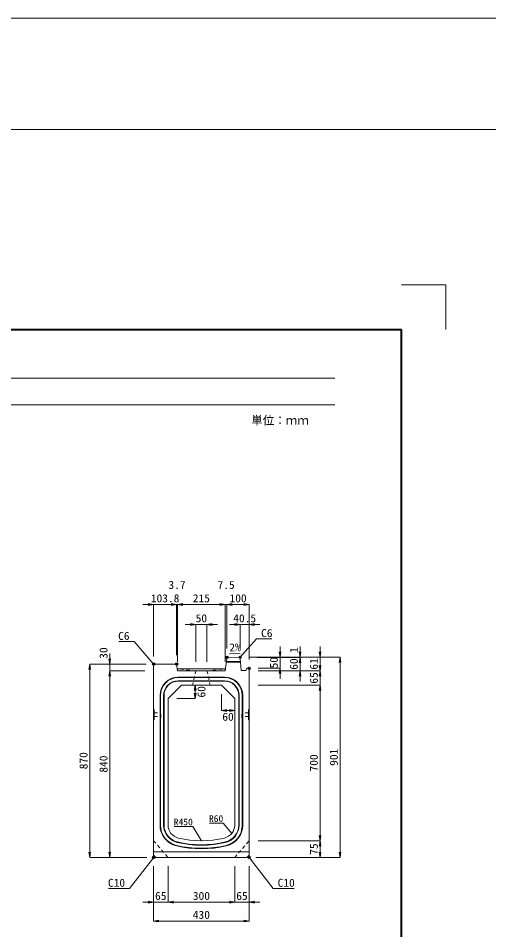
# Model space of a CAD drawing. Units: millimetres at full size, sheet at 1:20. Extents: x -1267 to 18002, y -8037 to 7143.
# Drawn here: x 6476 to 8593, y 3042 to 7143 of the extents above; entities that cross this region are included whole.
import ezdxf
from ezdxf.enums import TextEntityAlignment as Align

# ---------------------------------------------------------------- set-up
doc = ezdxf.new("R2010")
doc.units = ezdxf.units.MM
doc.header["$LTSCALE"] = 20
doc.header["$PDMODE"] = 32
doc.header["$PDSIZE"] = 10
doc.linetypes.add('USER1', pattern=[1.35, 0.75, -0.6])
for name, color, linetype, lineweight in [('0_2', 5, 'Continuous', 13), ('Defpoints_3', 1, 'Continuous', 13), ('インサート', 3, 'USER1', 9), ('図枠', 7, 'Continuous', 5), ('寸法線', 7, 'Continuous', 13), ('引出線', 4, 'Continuous', 13), ('排水孔', 30, 'USER1', 9), ('本体', 2, 'Continuous', 13), ('目地', 132, 'Continuous', 5)]:
    doc.layers.add(name, color=color, linetype=linetype, lineweight=lineweight)
doc.layers.add('作業エリア', color=11, linetype='Continuous')
doc.styles.add('ＭＳ ゴシック', font='')
doc.styles.add('ＭＳ 明朝', font='')
doc.styles.get('ＭＳ ゴシック').set_extended_font_data('MS Gothic')
doc.styles.get('ＭＳ 明朝').set_extended_font_data('MS Mincho')

# ---------------------------------------------------------------- blocks, each defined once
blk = doc.blocks.new('open_arrow')
at = {"color": 0, "linetype": 'Continuous', "lineweight": -2}
blk.add_lwpolyline([(7.5, 1.25), (0, 0), (7.5, -1.25)], dxfattribs=at)

msp = doc.modelspace()

# ---------------------------------------------------------------- linework, layer by layer
at = {"layer": '0_2'}
for p, q in [((-1267.22, 7143.28), (18001.66, 7143.28)), ((-1267.22, 6643.28), (18001.66, 6643.28))]:
    msp.add_line(p, q, dxfattribs=at)
at = {"layer": 'Defpoints_3'}
for p in [(8200, 5943.2), (8400, 5743.2)]:
    msp.add_line(p, (8400, 5943.2), dxfattribs=at)
at = {"layer": 'インサート'}
for p, q in [((7118.2, 4022.04), (7115.2, 4022.04)), ((7115.2, 4022.04), (7115.2, 3997.04)), ((7118.2, 3997.04), (7118.2, 4022.04)), ((7481.8, 4022.04), (7484.8, 4022.04)), ((7481.8, 3997.04), (7481.8, 4022.04)), ((7484.8, 4022.04), (7484.8, 3997.04)), ((7088.2, 4018.04), (7115.2, 4018.04)), ((7088.2, 4018.04), (7088.2, 4001.04)), ((7088.2, 4001.04), (7115.2, 4001.04)), ((7115.2, 3997.04), (7118.2, 3997.04)), ((7484.8, 3997.04), (7481.8, 3997.04)), ((7511.8, 4018.04), (7484.8, 4018.04)), ((7511.8, 4001.04), (7484.8, 4001.04)), ((7511.8, 4018.04), (7511.8, 4001.04))]:
    msp.add_line(p, q, dxfattribs=at)
at = {"layer": '作業エリア'}
for p in [(7415, 4267.54), (7474.5, 4268.73), (7085, 4237.54), (7188.75, 4237.54), (7515, 4218.73), (7085, 3367.54), (7515, 3367.54)]:
    msp.add_point(p, dxfattribs=at)
at = {"layer": '図枠', "lineweight": 40}
for p in [(400, 5743.2), (8200, 203.2)]:
    msp.add_line(p, (8200, 5743.2), dxfattribs=at)
at = {"layer": '図枠', "lineweight": 13}
for p, q in [((700, 5523.2), (7900, 5523.2)), ((700, 5403.2), (7900, 5403.2))]:
    msp.add_line(p, q, dxfattribs=at)
at = {"layer": '寸法線'}
for p, q in [((7037, 4505.47), (7188.75, 4505.47)), ((7085, 4271.54), (7085, 4505.47)), ((7140.75, 4505.47), (7240.5, 4505.47)), ((7188.75, 4277.54), (7188.75, 4505.47)), ((7188.75, 4277.54), (7188.75, 4505.47)), ((7192.5, 4247.54), (7192.5, 4505.47)), ((7192.5, 4505.47), (7407.5, 4505.47)), ((7192.5, 4247.54), (7192.5, 4505.47)), ((7359.5, 4505.47), (7463, 4505.47)), ((7407.5, 4247.54), (7407.5, 4505.47)), ((7407.5, 4247.54), (7407.5, 4505.47)), ((7415, 4307.54), (7415, 4505.47)), ((7415, 4505.47), (7515, 4505.47)), ((7415, 4307.54), (7415, 4505.47)), ((7515, 4258.73), (7515, 4505.47)), ((7227, 4415.47), (7373, 4415.47)), ((7275, 4247.54), (7275, 4415.47)), ((7325, 4247.54), (7325, 4415.47)), ((7426.5, 4415.47), (7563, 4415.47)), ((7474.5, 4308.73), (7474.5, 4415.47)), ((7515, 4258.73), (7515, 4415.47)), ((7653.7, 4170.73), (7653.7, 4316.73)), ((7743.7, 4219.54), (7743.7, 4316.73)), ((7833.7, 4159.54), (7833.7, 4316.73)), ((6887.87, 4159.54), (6887.87, 4285.54)), ((7514.5, 4268.73), (7833.7, 4268.73)), ((7514.5, 4268.73), (7743.7, 4268.73)), ((7514.5, 4268.73), (7923.7, 4268.73)), ((7514.5, 4268.73), (7653.7, 4268.73)), ((7550.92, 4267.54), (7743.7, 4267.54)), ((7550.92, 4267.54), (7743.7, 4267.54)), ((7743.7, 4159.54), (7743.7, 4267.54)), ((7923.7, 3367.54), (7923.7, 4268.73)), ((6797.87, 3367.54), (6797.87, 4237.54)), ((7051, 4237.54), (6797.87, 4237.54)), ((7051, 4237.54), (6887.87, 4237.54)), ((7833.7, 4094.54), (7833.7, 4255.54)), ((6887.87, 3367.54), (6887.87, 4207.54)), ((7045, 4207.54), (6887.87, 4207.54)), ((7045, 4207.54), (6887.87, 4207.54)), ((7555, 4218.73), (7653.7, 4218.73)), ((7555, 4207.54), (7833.7, 4207.54)), ((7555, 4207.54), (7833.7, 4207.54)), ((7555, 4207.54), (7743.7, 4207.54)), ((7272.17, 4082.54), (7272.17, 4142.54)), ((7555, 4142.54), (7833.7, 4142.54)), ((7555, 4142.54), (7833.7, 4142.54)), ((7833.7, 3442.54), (7833.7, 4142.54)), ((7390, 4102.54), (7390, 4028.31)), ((7190, 4082.54), (7272.17, 4082.54)), ((7390, 4028.31), (7450, 4028.31)), ((7555, 3442.54), (7833.7, 3442.54)), ((7555, 3442.54), (7833.7, 3442.54)), ((7833.7, 3367.54), (7833.7, 3442.54)), ((7055, 3367.54), (6797.87, 3367.54)), ((7055, 3367.54), (6887.87, 3367.54)), ((7545, 3367.54), (7833.7, 3367.54)), ((7545, 3367.54), (7923.7, 3367.54)), ((7085, 3327.54), (7085, 3166.39)), ((7085, 3327.54), (7085, 3081.39)), ((7150, 3327.54), (7150, 3166.39)), ((7150, 3327.54), (7150, 3166.39)), ((7450, 3327.54), (7450, 3166.39)), ((7450, 3327.54), (7450, 3166.39)), ((7515, 3327.54), (7515, 3166.39)), ((7515, 3327.54), (7515, 3081.39)), ((7037, 3166.39), (7198, 3166.39)), ((7150, 3166.39), (7450, 3166.39)), ((7402, 3166.39), (7563, 3166.39)), ((7085, 3081.39), (7515, 3081.39))]:
    msp.add_line(p, q, dxfattribs=at)
at = {"layer": '引出線'}
for points in [[(7471.75, 4265.68), (7548.47, 4351.61), (7616.81, 4351.61)], [(7088, 4234.54), (6996.97, 4338.86), (6928.62, 4338.86)], [(7426.39, 4283.38), (7475.1, 4284.35), (7426.36, 4283.38)], [(7300, 3442.54), (7261.49, 3506.09), (7177.31, 3506.09)], [(7437.07, 3475.86), (7398.48, 3521.26), (7336.25, 3521.26)], [(7090, 3372.54), (6977.02, 3228.11), (6882.35, 3228.11)], [(7510, 3372.54), (7622.98, 3228.11), (7717.65, 3228.11)]]:
    msp.add_lwpolyline(points, dxfattribs=at)
at = {"layer": '排水孔'}
for p, q in [((7275, 4207.54), (7191.5, 4215.54)), ((7275, 4207.54), (7260, 4142.54)), ((7325, 4207.54), (7408.5, 4215.54)), ((7325, 4207.54), (7340, 4142.54))]:
    msp.add_line(p, q, dxfattribs=at)
at = {"layer": '本体'}
for p, q in [((7468.5, 4268.61), (7420.19, 4267.64)), ((7475, 4262.75), (7468.5, 4268.61)), ((7091, 4237.54), (7085, 4231.54)), ((7085, 4231.54), (7085, 3377.54)), ((7091, 4237.54), (7188.75, 4237.54)), ((7192.5, 4207.54), (7188.75, 4237.54)), ((7407.5, 4207.54), (7414.36, 4262.39)), ((7475, 4262.75), (7479.5, 4208.73)), ((7192.5, 4207.54), (7407.5, 4207.54)), ((7479.5, 4208.73), (7500, 4208.73)), ((7500, 4208.73), (7505, 4218.73)), ((7505, 4218.73), (7515, 4218.73)), ((7515, 3377.54), (7515, 4218.73)), ((7150, 4082.54), (7210, 4142.54)), ((7210, 4142.54), (7390, 4142.54)), ((7390, 4142.54), (7450, 4082.54)), ((7150, 4082.54), (7150, 3513.07)), ((7450, 3513.07), (7450, 4082.54)), ((7085, 3377.54), (7095, 3367.54)), ((7095, 3367.54), (7505, 3367.54)), ((7505, 3367.54), (7515, 3377.54))]:
    msp.add_line(p, q, dxfattribs=at)
at = {"layer": '本体', "lineweight": 9}
for p, q in [((7191.5, 4215.54), (7408.5, 4215.54)), ((7085, 4034.04), (7088.2, 4032.04)), ((7088.2, 4032.04), (7088.2, 3987.04)), ((7515, 4034.04), (7511.8, 4032.04)), ((7511.8, 4032.04), (7511.8, 3987.04)), ((7088.2, 3987.04), (7085, 3985.04)), ((7511.8, 3987.04), (7515, 3985.04)), ((7085, 3392.54), (7515, 3392.54))]:
    msp.add_line(p, q, dxfattribs=at)
at = {"layer": '本体', "linetype": 'USER1', "lineweight": 9}
for p, q in [((7085, 3442.54), (7150, 3367.54)), ((7450, 3367.54), (7515, 3442.54))]:
    msp.add_line(p, q, dxfattribs=at)
at = {"layer": '本体'}
for centre, radius, start, end in [((7420.31, 4261.65), 6, 91.14576, 172.87498), ((7210, 3513.07), 60, 180, 256.65764), ((7390, 3513.07), 60, 283.34236, 0), ((7300, 3892.54), 450, 256.65764, 283.34236)]:
    msp.add_arc(centre, radius, start, end, dxfattribs=at)
at = {"layer": '目地'}
for p, q in [((7476.43, 4245.54), (7412.25, 4245.54)), ((7476.1, 4249.54), (7412.75, 4249.54)), ((7404, 4178.54), (7196, 4178.54)), ((7404, 4176.54), (7196, 4176.54)), ((7404, 4162.54), (7196, 4162.54)), ((7404, 4160.54), (7196, 4160.54)), ((7114, 4096.54), (7114, 3513.07)), ((7116, 4096.54), (7116, 3513.07)), ((7130, 4096.54), (7130, 3513.07)), ((7132, 4096.54), (7132, 3513.07)), ((7468, 3513.07), (7468, 4096.54)), ((7470, 3513.07), (7470, 4096.54)), ((7484, 3513.07), (7484, 4096.54)), ((7486, 3513.07), (7486, 4096.54))]:
    msp.add_line(p, q, dxfattribs=at)
for centre, radius, start, end in [((7196, 4096.54), 82, 90, 180), ((7196, 4096.54), 80, 90, 180), ((7196, 4096.54), 66, 90, 180), ((7196, 4096.54), 64, 90, 180), ((7404, 4096.54), 82, 0, 90), ((7404, 4096.54), 80, 0, 90), ((7404, 4096.54), 66, 0, 90), ((7404, 4096.54), 64, 0, 90), ((7210, 3513.07), 96, 180, 256.65764), ((7210, 3513.07), 94, 180, 256.65764), ((7210, 3513.07), 80, 180, 256.65764), ((7210, 3513.07), 78, 180, 256.65764), ((7390, 3513.07), 78, 283.34236, 360), ((7390, 3513.07), 80, 283.34236, 360), ((7390, 3513.07), 94, 283.34236, 0), ((7390, 3513.07), 96, 283.34236, 0), ((7300, 3892.54), 486, 256.65764, 283.34236), ((7300, 3892.54), 484, 256.65764, 283.34236), ((7300, 3892.54), 470, 256.65764, 283.34236), ((7300, 3892.54), 468, 256.65764, 283.34236)]:
    msp.add_arc(centre, radius, start, end, dxfattribs=at)

# ---------------------------------------------------------------- block references
at = {"layer": '寸法線', "xscale": 3.2, "yscale": 3.2}
for p, rotation in [((7085, 4505.47), 180), ((7188.75, 4505.47), 180), ((7188.75, 4505.47), 180), ((7407.5, 4505.47), 180), ((7407.5, 4505.47), 180), ((7515, 4505.47), 180), ((7275, 4415.47), 180), ((7474.5, 4415.47), 180), ((7653.7, 4268.73), 90), ((7743.7, 4268.73), 90), ((7743.7, 4267.54), 270), ((7743.7, 4267.54), 270), ((7833.7, 4268.73), 90), ((7923.7, 4268.73), 270), ((6797.87, 4237.54), 270), ((6887.87, 4237.54), 90), ((7833.7, 4207.54), 90), ((6887.87, 4207.54), 270), ((6887.87, 4207.54), 270), ((7653.7, 4218.73), 270), ((7743.7, 4207.54), 270), ((7833.7, 4207.54), 270), ((7272.17, 4142.54), 270), ((7833.7, 4142.54), 270), ((7833.7, 4142.54), 270), ((7272.17, 4082.54), 90), ((7450, 4028.31), 180), ((7833.7, 3442.54), 90), ((7833.7, 3442.54), 270), ((6797.87, 3367.54), 90), ((6887.87, 3367.54), 90), ((7833.7, 3367.54), 90), ((7923.7, 3367.54), 90), ((7085, 3166.39), 180), ((7450, 3166.39), 180), ((7450, 3166.39), 180), ((7515, 3081.39), 180)]:
    msp.add_blockref('open_arrow', p, dxfattribs=dict(at, rotation=rotation))
for p in [(7192.5, 4505.47), (7192.5, 4505.47), (7415, 4505.47), (7415, 4505.47), (7325, 4415.47), (7515, 4415.47), (7390, 4028.31), (7150, 3166.39), (7150, 3166.39), (7515, 3166.39), (7085, 3081.39)]:
    msp.add_blockref('open_arrow', p, dxfattribs=at)
at = {"layer": '引出線'}
for p, xscale, yscale, rotation in [((7426.39, 4283.38), 0.16, 0.16, 1.1), ((7471.75, 4265.68), 0.16, 0.16, 48.2), ((7088, 4234.54), 0.16, 0.16, 131.1), ((7437.07, 3475.86), 0.133, 0.133, 130.4), ((7300, 3442.54), 0.133, 0.133, 121.2), ((7090, 3372.54), 0.16, 0.16, 232), ((7510, 3372.54), 0.16, 0.16, 308)]:
    msp.add_blockref('open_arrow', p, dxfattribs=dict(at, xscale=xscale, yscale=yscale, rotation=rotation))

# ---------------------------------------------------------------- texts
at = {"layer": '図枠', "style": 'ＭＳ ゴシック'}
msp.add_text('単位：ｍｍ', height=37.98, dxfattribs=at).set_placement((7653.73, 5333.87), align=Align.MIDDLE_CENTER)
at = {"layer": '寸法線', "style": 'ＭＳ 明朝', "width": 1.05}
for s, p in [('3.7', (7190.62, 4593.47)), ('7.5', (7411.25, 4593.47)), ('103.8', (7136.88, 4533.47)), ('215', (7300, 4533.47)), ('100', (7465, 4533.47)), ('50', (7300, 4443.47)), ('40.5', (7494.75, 4443.47)), ('60', (7420, 4000.31)), ('65', (7117.5, 3194.39)), ('300', (7300, 3194.39)), ('65', (7482.5, 3194.39)), ('430', (7300, 3109.39))]:
    msp.add_text(s, height=36.03, dxfattribs=at).set_placement(p, align=Align.MIDDLE_CENTER)
for s, p in [('30', (6859.87, 4287)), ('1', (7715.7, 4300.4)), ('50', (7625.7, 4243.73)), ('60', (7715.7, 4237.54)), ('61', (7805.7, 4238.14)), ('65', (7805.7, 4175.04)), ('60', (7300.17, 4112.54)), ('870', (6769.87, 3802.54)), ('840', (6859.87, 3787.54)), ('700', (7805.7, 3792.54)), ('901', (7895.7, 3818.14)), ('75', (7805.7, 3405.04))]:
    msp.add_text(s, height=36.03, rotation=90, dxfattribs=at).set_placement(p, align=Align.MIDDLE_CENTER)
at = {"layer": '引出線', "style": 'ＭＳ 明朝', "width": 1.05}
for s, p in [('C6', (7568.47, 4394.81)), ('C10', (7642.98, 3271.31))]:
    msp.add_text(s, height=36.03, dxfattribs=at).set_placement(p, align=Align.TOP_LEFT)
for s, height, p in [('C6', 36.03, (6976.97, 4382.06)), ('R450', 30.02, (7261.49, 3542.09)), ('R60', 30.02, (7398.48, 3557.26)), ('C10', 36.03, (6957.02, 3271.31))]:
    msp.add_text(s, height=height, dxfattribs=at).set_placement(p, align=Align.TOP_RIGHT)
msp.add_text('2%', height=36.03, rotation=1.146, dxfattribs=at).set_placement((7425.42, 4330.27), align=Align.TOP_LEFT)

doc.saveas('drawing.dxf')
